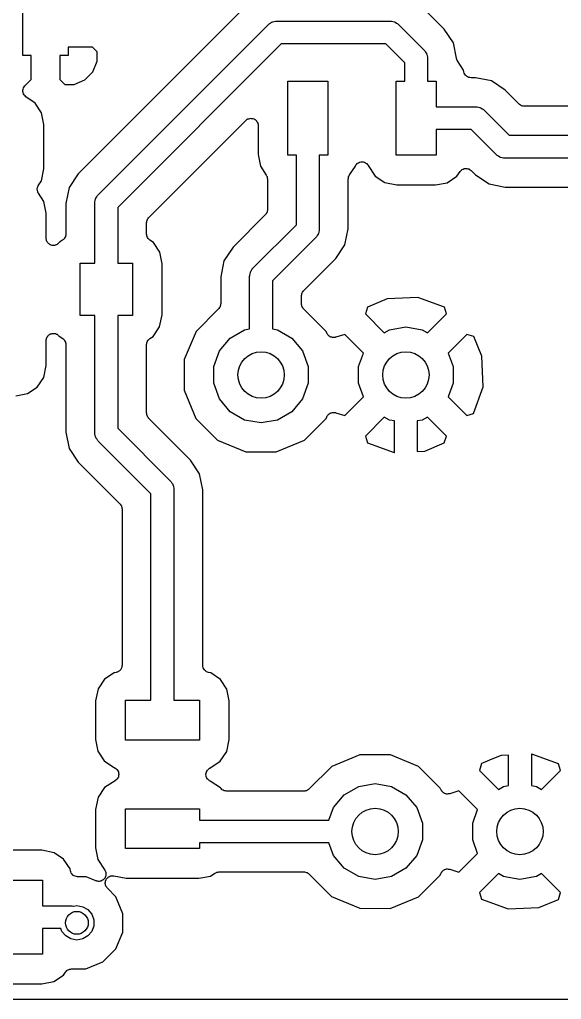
# Model space of a CAD drawing. Extents: x 0.2 to 50.9, y 0.2 to 28.3.
# Drawn here: x 33 to 42.5, y 0.56 to 17.73 of the extents above; entities that cross this region are included whole.
import ezdxf

# ---------------------------------------------------------------- set-up
doc = ezdxf.new("R2010")
doc.units = 0
doc.header["$MEASUREMENT"] = 0
doc.layers.add('BLACK', color=7, linetype='CONTINUOUS')

msp = doc.modelspace()

# ---------------------------------------------------------------- linework, layer by layer
at = {"layer": 'Black'}
for p, q in [((33.05, 17.1007), (33.05, 17.9008)), ((36.9905, 17.9918), (34.5749, 15.5761)), ((40.4418, 17.5595), (40.0095, 17.9918)), ((37.424, 17.6835), (37.4316, 17.6879)), ((37.4316, 17.6879), (37.4573, 17.6925)), ((37.4573, 17.6925), (37.4826, 17.6992)), ((37.4826, 17.6992), (37.4913, 17.6985)), ((37.4913, 17.6985), (37.5, 17.7)), ((37.5, 17.7), (39.5, 17.7)), ((39.5, 17.7), (39.5087, 17.6985)), ((39.5087, 17.6985), (39.5174, 17.6992)), ((39.5174, 17.6992), (39.5427, 17.6925)), ((39.5427, 17.6925), (39.5684, 17.6879)), ((39.5684, 17.6879), (39.576, 17.6835)), ((34.3746, 14.6574), (37.3586, 17.6414)), ((37.3586, 17.6414), (37.3658, 17.6465)), ((37.3658, 17.6465), (37.3714, 17.6532)), ((37.3714, 17.6532), (37.3941, 17.6663)), ((37.3941, 17.6663), (37.4155, 17.6813)), ((37.4155, 17.6813), (37.424, 17.6835)), ((39.576, 17.6835), (39.5845, 17.6813)), ((39.5845, 17.6813), (39.6059, 17.6663)), ((39.6059, 17.6663), (39.6286, 17.6532)), ((39.6286, 17.6532), (39.6342, 17.6465)), ((39.6342, 17.6465), (39.6414, 17.6414)), ((39.6414, 17.6414), (40.0914, 17.1914)), ((40.6018, 17.32), (40.4418, 17.5595)), ((34.2737, 17.2468), (33.8501, 17.2468)), ((33.8501, 17.2468), (33.8501, 17.1007)), ((34.3581, 17.1624), (34.2737, 17.2468)), ((37.5828, 17.3), (34.716, 14.4332)), ((39.4172, 17.3), (37.5828, 17.3)), ((39.75, 16.9672), (39.4172, 17.3)), ((40.0914, 17.1914), (40.0965, 17.1842)), ((40.0965, 17.1842), (40.1032, 17.1786)), ((40.1032, 17.1786), (40.1163, 17.1559)), ((40.6553, 17.0509), (40.6018, 17.32)), ((33.196, 17.1007), (33.05, 17.1007)), ((33.196, 16.6771), (33.196, 17.1007)), ((33.8501, 17.1007), (33.704, 17.1007)), ((33.704, 17.1007), (33.704, 16.6771)), ((34.2807, 16.813), (34.3581, 16.9997)), ((34.3581, 16.9997), (34.3581, 17.1624)), ((40.1163, 17.1559), (40.1313, 17.1345)), ((40.1313, 17.1345), (40.1335, 17.126)), ((40.1335, 17.126), (40.1379, 17.1184)), ((40.1379, 17.1184), (40.1425, 17.0927)), ((40.1425, 17.0927), (40.1492, 17.0674)), ((40.1492, 17.0674), (40.1485, 17.0587)), ((40.1485, 17.0587), (40.15, 17.05)), ((40.15, 17.05), (40.15, 16.65)), ((40.6562, 17.0487), (40.6553, 17.0509)), ((40.6563, 17.0464), (40.6562, 17.0487)), ((40.6641, 17.0282), (40.6563, 17.0464)), ((40.6713, 17.0098), (40.6641, 17.0282)), ((40.6728, 17.0081), (40.6713, 17.0098)), ((40.6737, 17.0059), (40.6728, 17.0081)), ((40.7806, 16.8433), (40.6737, 17.0059)), ((39.75, 16.65), (39.75, 16.9672)), ((40.7869, 16.8108), (40.7806, 16.8433)), ((33.0886, 16.5696), (33.196, 16.6771)), ((33.704, 16.6771), (33.7884, 16.5927)), ((33.9511, 16.5927), (34.1378, 16.67)), ((34.1378, 16.67), (34.2807, 16.813)), ((40.7944, 16.7912), (40.7869, 16.8108)), ((40.8016, 16.7715), (40.7944, 16.7912)), ((40.8023, 16.7707), (40.8016, 16.7715)), ((40.8027, 16.7696), (40.8023, 16.7707)), ((40.8164, 16.7538), (40.8027, 16.7696)), ((40.8299, 16.7377), (40.8164, 16.7538)), ((40.8309, 16.7372), (40.8299, 16.7377)), ((40.8316, 16.7363), (40.8309, 16.7372)), ((40.8499, 16.7262), (40.8316, 16.7363)), ((40.8681, 16.7157), (40.8499, 16.7262)), ((40.8692, 16.7155), (40.8681, 16.7157)), ((40.8702, 16.7149), (40.8692, 16.7155)), ((40.8909, 16.7116), (40.8702, 16.7149)), ((40.9115, 16.708), (40.8909, 16.7116)), ((40.9875, 16.708), (40.9115, 16.708)), ((41.27, 16.6518), (40.9875, 16.708)), ((33.0517, 16.4887), (33.052, 16.4898)), ((33.0539, 16.4679), (33.0517, 16.4887)), ((33.0519, 16.4909), (33.0573, 16.5112)), ((33.052, 16.4898), (33.0519, 16.4909)), ((33.0573, 16.5112), (33.0624, 16.5315)), ((33.0624, 16.5315), (33.063, 16.5325)), ((33.063, 16.5325), (33.0633, 16.5335)), ((33.0633, 16.5335), (33.0753, 16.5507)), ((33.0753, 16.5507), (33.0871, 16.5681)), ((33.0871, 16.5681), (33.0879, 16.5687)), ((33.0879, 16.5687), (33.0886, 16.5696)), ((33.7884, 16.5927), (33.9511, 16.5927)), ((37.7, 15.35), (37.7, 16.65)), ((37.7, 16.65), (38.4, 16.65)), ((38.4, 16.65), (38.4, 15.35)), ((39.6, 15.35), (39.6, 16.65)), ((39.6, 16.65), (39.75, 16.65)), ((40.15, 16.65), (40.3, 16.65)), ((40.3, 16.65), (40.3, 16.2)), ((41.5095, 16.4918), (41.27, 16.6518)), ((41.7561, 16.2452), (41.5095, 16.4918)), ((33.0557, 16.447), (33.0539, 16.4679)), ((33.0562, 16.446), (33.0557, 16.447)), ((33.0563, 16.4449), (33.0562, 16.446)), ((33.0655, 16.426), (33.0563, 16.4449)), ((33.0743, 16.407), (33.0655, 16.426)), ((33.0751, 16.4062), (33.0743, 16.407)), ((33.0756, 16.4052), (33.0751, 16.4062)), ((33.0907, 16.3907), (33.0756, 16.4052)), ((33.1055, 16.3758), (33.0907, 16.3907)), ((33.1065, 16.3753), (33.1055, 16.3758)), ((33.1073, 16.3746), (33.1065, 16.3753)), ((33.2686, 16.2657), (33.1073, 16.3746)), ((33.3806, 16.0952), (33.2686, 16.2657)), ((40.3, 16.2), (41, 16.2)), ((41, 16.2), (41.0087, 16.1985)), ((41.0087, 16.1985), (41.0174, 16.1992)), ((41.0174, 16.1992), (41.0427, 16.1925)), ((41.0427, 16.1925), (41.0684, 16.1879)), ((41.0684, 16.1879), (41.076, 16.1835)), ((41.076, 16.1835), (41.0845, 16.1813)), ((41.0845, 16.1813), (41.1059, 16.1663)), ((41.1059, 16.1663), (41.1286, 16.1532)), ((41.1286, 16.1532), (41.1342, 16.1465)), ((41.1342, 16.1465), (41.1414, 16.1414)), ((41.1414, 16.1414), (41.5828, 15.7)), ((41.7606, 16.242), (41.7561, 16.2452)), ((41.7642, 16.2377), (41.7606, 16.242)), ((41.7786, 16.2294), (41.7642, 16.2377)), ((41.7922, 16.2199), (41.7786, 16.2294)), ((41.7976, 16.2185), (41.7922, 16.2199)), ((41.8024, 16.2157), (41.7976, 16.2185)), ((41.8188, 16.2128), (41.8024, 16.2157)), ((41.8348, 16.2085), (41.8188, 16.2128)), ((41.8404, 16.209), (41.8348, 16.2085)), ((41.8459, 16.208), (41.8404, 16.209)), ((43.0897, 16.208), (41.8459, 16.208)), ((33.4205, 15.8896), (33.3806, 16.0952)), ((36.9628, 15.9615), (36.9763, 15.971)), ((36.9763, 15.971), (36.9891, 15.9817)), ((36.9891, 15.9817), (36.9943, 15.9836)), ((36.9943, 15.9836), (36.9989, 15.9868)), ((36.9989, 15.9868), (37.0149, 15.9911)), ((37.0149, 15.9911), (37.0305, 15.9968)), ((37.0305, 15.9968), (37.0361, 15.9968)), ((37.0361, 15.9968), (37.0415, 15.9982)), ((37.0415, 15.9982), (37.058, 15.9968)), ((37.058, 15.9968), (37.0746, 15.9968)), ((37.0746, 15.9968), (37.0799, 15.9949)), ((37.0799, 15.9949), (37.0854, 15.9944)), ((37.0854, 15.9944), (37.1005, 15.9874)), ((37.1005, 15.9874), (37.1161, 15.9817)), ((37.1161, 15.9817), (37.1203, 15.9781)), ((37.1203, 15.9781), (37.1254, 15.9757)), ((37.1254, 15.9757), (37.1371, 15.964)), ((33.4205, 15.1143), (33.4205, 15.8896)), ((35.2612, 14.2599), (36.9628, 15.9615)), ((37.1371, 15.964), (37.1498, 15.9533)), ((37.1498, 15.9533), (37.1526, 15.9485)), ((37.1526, 15.9485), (37.1566, 15.9445)), ((37.1566, 15.9445), (37.1636, 15.9295)), ((37.1636, 15.9295), (37.1719, 15.9151)), ((37.1719, 15.9151), (37.1729, 15.9096)), ((37.1729, 15.9096), (37.1752, 15.9046)), ((37.1752, 15.9046), (37.1767, 15.888)), ((37.1767, 15.888), (37.1796, 15.8717)), ((37.1796, 15.8717), (37.1796, 15.3622)), ((40.9172, 15.8), (40.3, 15.8)), ((40.3, 15.8), (40.3, 15.35)), ((41.3586, 15.3586), (40.9172, 15.8)), ((41.5828, 15.7), (43.7, 15.7)), ((34.5748, 15.5761), (34.3581, 15.3593)), ((34.5749, 15.5761), (34.5748, 15.5761)), ((34.5749, 15.5761), (34.5749, 15.5761)), ((34.3581, 15.3593), (34.0242, 15.0255)), ((37.1796, 15.3622), (37.2194, 15.1567)), ((37.85, 15.35), (37.7, 15.35)), ((37.85, 14.1328), (37.85, 15.35)), ((38.4, 15.35), (38.25, 15.35)), ((38.25, 15.35), (38.25, 14.05)), ((40.3, 15.35), (39.6, 15.35)), ((41.3658, 15.3535), (41.3586, 15.3586)), ((41.3714, 15.3468), (41.3658, 15.3535)), ((41.3941, 15.3337), (41.3714, 15.3468)), ((41.4155, 15.3187), (41.3941, 15.3337)), ((41.424, 15.3165), (41.4155, 15.3187)), ((41.4316, 15.3121), (41.424, 15.3165)), ((41.4573, 15.3075), (41.4316, 15.3121)), ((41.4826, 15.3008), (41.4573, 15.3075)), ((41.4913, 15.3015), (41.4826, 15.3008)), ((41.5, 15.3), (41.4913, 15.3015)), ((43.7, 15.3), (41.5, 15.3)), ((33.3779, 14.902), (33.4205, 15.1143)), ((37.2194, 15.1567), (37.3211, 15.0018)), ((38.7797, 15.0049), (38.8842, 15.1597)), ((38.8842, 15.1597), (38.8882, 15.1711)), ((38.8882, 15.1711), (38.8898, 15.1732)), ((38.8898, 15.1732), (38.8907, 15.1756)), ((38.8907, 15.1756), (38.9036, 15.1903)), ((38.9036, 15.1903), (38.9159, 15.2054)), ((38.9159, 15.2054), (38.9182, 15.2067)), ((38.9182, 15.2067), (38.9199, 15.2087)), ((38.9199, 15.2087), (38.937, 15.2181)), ((38.937, 15.2181), (38.9537, 15.2281)), ((38.9537, 15.2281), (38.9563, 15.2286)), ((38.9563, 15.2286), (38.9586, 15.2299)), ((38.9586, 15.2299), (38.9779, 15.2328)), ((38.9779, 15.2328), (38.997, 15.2365)), ((38.997, 15.2365), (38.9996, 15.2361)), ((38.9996, 15.2361), (39.0022, 15.2365)), ((39.0022, 15.2365), (39.0213, 15.2327)), ((39.0213, 15.2327), (39.0406, 15.2296)), ((39.0406, 15.2296), (39.0429, 15.2283)), ((39.0429, 15.2283), (39.0454, 15.2278)), ((39.0454, 15.2278), (39.0621, 15.2177)), ((39.0621, 15.2177), (39.0792, 15.2082)), ((39.0792, 15.2082), (39.0809, 15.2062)), ((39.0809, 15.2062), (39.0831, 15.2049)), ((39.0831, 15.2049), (39.0953, 15.1896)), ((39.0953, 15.1896), (39.1081, 15.1749)), ((39.1081, 15.1749), (39.109, 15.1726)), ((39.109, 15.1726), (39.1092, 15.1723)), ((39.1092, 15.1723), (39.1107, 15.1704)), ((39.1107, 15.1704), (39.1109, 15.1696)), ((39.1109, 15.1696), (39.2315, 14.9861)), ((40.7716, 15.1066), (40.7904, 15.1158)), ((40.7904, 15.1158), (40.7915, 15.1159)), ((40.7915, 15.1159), (40.7925, 15.1164)), ((40.7925, 15.1164), (40.8134, 15.1182)), ((40.8134, 15.1182), (40.8343, 15.1204)), ((40.8343, 15.1204), (40.8354, 15.1202)), ((40.8354, 15.1202), (40.8365, 15.1202)), ((40.8365, 15.1202), (40.8568, 15.1148)), ((40.8568, 15.1148), (40.8771, 15.1097)), ((40.8771, 15.1097), (40.878, 15.1091)), ((40.878, 15.1091), (40.8791, 15.1088)), ((34.0242, 15.0255), (33.8642, 14.786)), ((37.3211, 15.0018), (37.327, 14.9883)), ((37.327, 14.9883), (37.3343, 14.9755)), ((37.3343, 14.9755), (37.3356, 14.9682)), ((37.3356, 14.9682), (37.3386, 14.9613)), ((37.3386, 14.9613), (37.3394, 14.9466)), ((37.3394, 14.9466), (37.342, 14.9321)), ((38.758, 14.9339), (38.7607, 14.9492)), ((38.7607, 14.9492), (38.7618, 14.9646)), ((38.7618, 14.9646), (38.7645, 14.9707)), ((38.7645, 14.9707), (38.7657, 14.9773)), ((38.7657, 14.9773), (38.7734, 14.9908)), ((38.7734, 14.9908), (38.7797, 15.0049)), ((39.2315, 14.9861), (39.4003, 14.8721)), ((40.4933, 14.8694), (40.6639, 14.9815)), ((40.6639, 14.9815), (40.7201, 15.0648)), ((40.7201, 15.0648), (40.7209, 15.0656)), ((40.7209, 15.0656), (40.7214, 15.0666)), ((40.7214, 15.0666), (40.7362, 15.0814)), ((40.7362, 15.0814), (40.7508, 15.0965)), ((40.7508, 15.0965), (40.7518, 15.097)), ((40.7518, 15.097), (40.7526, 15.0978)), ((40.7526, 15.0978), (40.7716, 15.1066)), ((40.8791, 15.1088), (40.8963, 15.0968)), ((40.8963, 15.0968), (40.9137, 15.0851)), ((40.9137, 15.0851), (40.9143, 15.0842)), ((40.9143, 15.0842), (40.9152, 15.0835)), ((40.9152, 15.0835), (40.9905, 15.0082)), ((40.9905, 15.0082), (41.23, 14.8482)), ((33.3059, 14.77), (33.3082, 14.7778)), ((33.3067, 14.756), (33.3059, 14.77)), ((33.3082, 14.7778), (33.3088, 14.786)), ((33.3088, 14.786), (33.3145, 14.7988)), ((33.3145, 14.7988), (33.3186, 14.8123)), ((33.3186, 14.8123), (33.3234, 14.8188)), ((33.3234, 14.8188), (33.3268, 14.8263)), ((33.3268, 14.8263), (33.3779, 14.902)), ((33.8642, 14.786), (33.808, 14.5035)), ((37.342, 14.9321), (37.342, 14.3959)), ((38.758, 14.0625), (38.758, 14.9339)), ((39.4003, 14.8721), (39.6126, 14.8296)), ((39.6126, 14.8296), (40.2878, 14.8296)), ((40.2878, 14.8296), (40.4933, 14.8694)), ((41.23, 14.8482), (41.5125, 14.792)), ((41.5125, 14.792), (43.0885, 14.792)), ((33.3057, 14.742), (33.3067, 14.756)), ((33.308, 14.7341), (33.3057, 14.742)), ((33.3084, 14.726), (33.308, 14.7341)), ((33.314, 14.7131), (33.3084, 14.726)), ((33.3179, 14.6996), (33.314, 14.7131)), ((33.3227, 14.693), (33.3179, 14.6996)), ((33.3259, 14.6855), (33.3227, 14.693)), ((33.4218, 14.5395), (33.3259, 14.6855)), ((34.3325, 14.592), (34.3347, 14.6005)), ((34.3347, 14.6005), (34.3497, 14.6219)), ((34.3497, 14.6219), (34.3628, 14.6446)), ((34.3628, 14.6446), (34.3695, 14.6502)), ((34.3695, 14.6502), (34.3746, 14.6574)), ((33.4616, 14.334), (33.4218, 14.5395)), ((33.808, 14.5035), (33.808, 13.9685)), ((34.316, 14.516), (34.3175, 14.5247)), ((34.316, 13.4572), (34.316, 14.516)), ((34.3168, 14.5334), (34.3235, 14.5587)), ((34.3175, 14.5247), (34.3168, 14.5334)), ((34.3235, 14.5587), (34.3281, 14.5844)), ((34.3281, 14.5844), (34.3325, 14.592)), ((34.716, 14.4332), (34.716, 13.4572)), ((33.4616, 13.8953), (33.4616, 14.334)), ((35.2454, 14.2374), (35.2537, 14.2518)), ((35.2537, 14.2518), (35.258, 14.2554)), ((35.258, 14.2554), (35.2612, 14.2599)), ((37.3048, 14.3061), (36.7382, 13.7395)), ((37.308, 14.3106), (37.3048, 14.3061)), ((37.3123, 14.3142), (37.308, 14.3106)), ((37.3206, 14.3286), (37.3123, 14.3142)), ((37.3301, 14.3422), (37.3206, 14.3286)), ((37.3315, 14.3476), (37.3301, 14.3422)), ((37.3343, 14.3524), (37.3315, 14.3476)), ((37.3372, 14.3688), (37.3343, 14.3524)), ((37.3415, 14.3848), (37.3372, 14.3688)), ((37.342, 14.3959), (37.341, 14.3904)), ((37.341, 14.3904), (37.3415, 14.3848)), ((35.224, 14.1701), (35.225, 14.1756)), ((35.224, 13.9681), (35.224, 14.1701)), ((35.2245, 14.1812), (35.2288, 14.1972)), ((35.225, 14.1756), (35.2245, 14.1812)), ((35.2288, 14.1972), (35.2317, 14.2136)), ((35.2317, 14.2136), (35.2345, 14.2184)), ((35.2345, 14.2184), (35.2359, 14.2238)), ((35.2359, 14.2238), (35.2454, 14.2374)), ((37.0886, 13.3714), (37.85, 14.1328)), ((33.7911, 13.9091), (33.7828, 13.8926)), ((33.8003, 13.9251), (33.7911, 13.9091)), ((33.801, 13.9287), (33.8003, 13.9251)), ((33.8026, 13.932), (33.801, 13.9287)), ((33.8048, 13.9504), (33.8026, 13.932)), ((33.808, 13.9685), (33.8048, 13.9504)), ((35.2271, 13.9507), (35.224, 13.9681)), ((35.2289, 13.9331), (35.2271, 13.9507)), ((35.2309, 13.9291), (35.2289, 13.9331)), ((35.2317, 13.9246), (35.2309, 13.9291)), ((35.2405, 13.9093), (35.2317, 13.9246)), ((35.2482, 13.8935), (35.2405, 13.9093)), ((38.1914, 13.9086), (37.43, 13.1472)), ((38.1965, 13.9158), (38.1914, 13.9086)), ((38.2032, 13.9214), (38.1965, 13.9158)), ((38.2163, 13.9441), (38.2032, 13.9214)), ((38.2313, 13.9655), (38.2163, 13.9441)), ((38.2335, 13.974), (38.2313, 13.9655)), ((38.2379, 13.9816), (38.2335, 13.974)), ((38.2425, 14.0073), (38.2379, 13.9816)), ((38.2492, 14.0326), (38.2425, 14.0073)), ((38.25, 14.05), (38.2485, 14.0413)), ((38.2485, 14.0413), (38.2492, 14.0326)), ((38.7018, 13.78), (38.758, 14.0625)), ((33.4628, 13.8887), (33.4616, 13.8953)), ((33.4623, 13.8821), (33.4628, 13.8887)), ((33.4666, 13.8672), (33.4623, 13.8821)), ((33.4693, 13.8519), (33.4666, 13.8672)), ((33.4726, 13.8461), (33.4693, 13.8519)), ((33.4745, 13.8397), (33.4726, 13.8461)), ((33.4836, 13.8271), (33.4745, 13.8397)), ((33.4914, 13.8137), (33.4836, 13.8271)), ((33.4965, 13.8094), (33.4914, 13.8137)), ((33.5004, 13.804), (33.4965, 13.8094)), ((33.5133, 13.7953), (33.5004, 13.804)), ((33.5251, 13.7853), (33.5133, 13.7953)), ((33.5314, 13.783), (33.5251, 13.7853)), ((33.5369, 13.7793), (33.5314, 13.783)), ((33.552, 13.7755), (33.5369, 13.7793)), ((33.5666, 13.7702), (33.552, 13.7755)), ((33.5733, 13.7702), (33.5666, 13.7702)), ((33.5797, 13.7686), (33.5733, 13.7702)), ((33.5952, 13.7702), (33.5797, 13.7686)), ((33.6107, 13.7702), (33.5952, 13.7702)), ((33.617, 13.7725), (33.6107, 13.7702)), ((33.6236, 13.7732), (33.617, 13.7725)), ((33.6376, 13.78), (33.6236, 13.7732)), ((33.6521, 13.7853), (33.6376, 13.78)), ((33.6573, 13.7896), (33.6521, 13.7853)), ((33.6633, 13.7925), (33.6573, 13.7896)), ((33.674, 13.8037), (33.6633, 13.7925)), ((33.6859, 13.8137), (33.674, 13.8037)), ((33.6893, 13.8195), (33.6859, 13.8137)), ((33.6939, 13.8243), (33.6893, 13.8195)), ((33.6949, 13.8257), (33.6939, 13.8243)), ((33.7507, 13.8624), (33.6949, 13.8257)), ((33.7642, 13.875), (33.7507, 13.8624)), ((33.7783, 13.8869), (33.7642, 13.875)), ((33.7801, 13.8901), (33.7783, 13.8869)), ((33.7828, 13.8926), (33.7801, 13.8901)), ((35.2515, 13.8903), (35.2482, 13.8935)), ((35.2537, 13.8864), (35.2515, 13.8903)), ((35.2672, 13.8751), (35.2537, 13.8864)), ((35.2799, 13.8628), (35.2672, 13.8751)), ((35.3417, 13.8211), (35.2799, 13.8628)), ((35.4538, 13.6505), (35.3417, 13.8211)), ((36.7382, 13.7395), (36.5782, 13.5)), ((38.5418, 13.5405), (38.7018, 13.78)), ((35.4936, 13.445), (35.4538, 13.6505)), ((34.0588, 12.5428), (34.0588, 13.4572)), ((34.0588, 13.4572), (34.316, 13.4572)), ((34.716, 13.4572), (34.9732, 13.4572)), ((34.9732, 13.4572), (34.9732, 12.5428)), ((35.4936, 12.5554), (35.4936, 13.445)), ((36.5782, 13.5), (36.522, 13.2175)), ((37.9752, 12.9739), (38.5418, 13.5405)), ((37.03, 13.23), (37.0315, 13.2387)), ((37.03, 12.3061), (37.03, 13.23)), ((37.0308, 13.2474), (37.0375, 13.2727)), ((37.0315, 13.2387), (37.0308, 13.2474)), ((37.0375, 13.2727), (37.0421, 13.2984)), ((37.0421, 13.2984), (37.0465, 13.306)), ((37.0465, 13.306), (37.0487, 13.3145)), ((37.0487, 13.3145), (37.0637, 13.3359)), ((37.0637, 13.3359), (37.0768, 13.3586)), ((37.0768, 13.3586), (37.0835, 13.3642)), ((37.0835, 13.3642), (37.0886, 13.3714)), ((36.522, 13.2175), (36.522, 12.7481)), ((37.43, 13.1472), (37.43, 12.3061)), ((37.938, 12.8841), (37.939, 12.8896)), ((37.938, 12.7484), (37.938, 12.8841)), ((37.9385, 12.8952), (37.9428, 12.9112)), ((37.939, 12.8896), (37.9385, 12.8952)), ((37.9428, 12.9112), (37.9457, 12.9276)), ((37.9457, 12.9276), (37.9485, 12.9324)), ((37.9485, 12.9324), (37.9499, 12.9378)), ((37.9499, 12.9378), (37.9594, 12.9514)), ((37.9594, 12.9514), (37.9677, 12.9658)), ((37.9677, 12.9658), (37.972, 12.9694)), ((37.972, 12.9694), (37.9752, 12.9739)), ((36.5172, 12.7209), (36.5143, 12.7046)), ((36.5215, 12.7369), (36.5172, 12.7209)), ((36.522, 12.7481), (36.521, 12.7425)), ((36.521, 12.7425), (36.5215, 12.7369)), ((37.9394, 12.7407), (37.938, 12.7484)), ((37.9391, 12.7372), (37.9394, 12.7407)), ((37.9393, 12.7365), (37.9391, 12.7372)), ((37.9391, 12.7321), (37.9393, 12.7365)), ((37.9432, 12.7188), (37.9391, 12.7321)), ((37.9457, 12.705), (37.9432, 12.7188)), ((39.4385, 12.8325), (39.0963, 12.6908)), ((39.9764, 12.857), (39.4385, 12.8325)), ((40.4447, 12.6874), (39.9764, 12.857)), ((34.316, 12.5428), (34.0588, 12.5428)), ((34.316, 10.484), (34.316, 12.5428)), ((34.9732, 12.5428), (34.716, 12.5428)), ((34.716, 12.5428), (34.716, 10.5668)), ((35.4511, 12.3431), (35.4936, 12.5554)), ((36.4847, 12.6582), (36.0894, 12.2636)), ((36.488, 12.6628), (36.4847, 12.6582)), ((36.4923, 12.6664), (36.488, 12.6628)), ((36.5006, 12.6807), (36.4923, 12.6664)), ((36.5101, 12.6943), (36.5006, 12.6807)), ((36.5115, 12.6997), (36.5101, 12.6943)), ((36.5143, 12.7046), (36.5115, 12.6997)), ((37.9494, 12.6985), (37.9457, 12.705)), ((37.9504, 12.6946), (37.9494, 12.6985)), ((37.9511, 12.6937), (37.9504, 12.6946)), ((37.9522, 12.69), (37.9511, 12.6937)), ((37.9607, 12.6789), (37.9522, 12.69)), ((37.9677, 12.6668), (37.9607, 12.6789)), ((37.973, 12.6624), (37.9677, 12.6668)), ((37.9757, 12.6585), (37.973, 12.6624)), ((37.9784, 12.6557), (37.9757, 12.6585)), ((37.979, 12.655), (37.9784, 12.6557)), ((37.9795, 12.6546), (37.979, 12.655)), ((38.3719, 12.2616), (37.9795, 12.6546)), ((39.0963, 12.6908), (39.0585, 12.5707)), ((39.0585, 12.5707), (39.3911, 12.2381)), ((40.1489, 12.2381), (40.4815, 12.5707)), ((40.4815, 12.5707), (40.4447, 12.6874)), ((33.4971, 12.1888), (33.5015, 12.1947)), ((33.5015, 12.1947), (33.5139, 12.2028)), ((33.5139, 12.2028), (33.5251, 12.2123)), ((33.5251, 12.2123), (33.5322, 12.2149)), ((33.5322, 12.2149), (33.5384, 12.219)), ((33.5384, 12.219), (33.5527, 12.2223)), ((33.5527, 12.2223), (33.5666, 12.2274)), ((33.5666, 12.2274), (33.5741, 12.2274)), ((33.5741, 12.2274), (33.5813, 12.2291)), ((33.5813, 12.2291), (33.596, 12.2274)), ((33.596, 12.2274), (33.6107, 12.2274)), ((33.6107, 12.2274), (33.6177, 12.2248)), ((33.6177, 12.2248), (33.6251, 12.224)), ((33.6251, 12.224), (33.6383, 12.2173)), ((33.6383, 12.2173), (33.6521, 12.2123)), ((33.6521, 12.2123), (33.6579, 12.2075)), ((33.6579, 12.2075), (33.6645, 12.2041)), ((33.6645, 12.2041), (33.6746, 12.1934)), ((33.6746, 12.1934), (33.6859, 12.184)), ((35.3371, 12.1743), (35.4511, 12.3431)), ((36.0894, 12.2636), (35.884, 11.769)), ((36.6892, 12.1446), (36.9422, 12.2907)), ((36.9422, 12.2907), (37.03, 12.3061)), ((37.43, 12.3061), (37.5178, 12.2907)), ((37.5178, 12.2907), (37.7708, 12.1446)), ((38.3835, 12.2336), (38.3719, 12.2616)), ((38.3865, 12.2289), (38.3835, 12.2336)), ((38.3882, 12.2235), (38.3865, 12.2289)), ((38.3982, 12.2104), (38.3882, 12.2235)), ((38.4071, 12.1964), (38.3982, 12.2104)), ((38.4116, 12.193), (38.4071, 12.1964)), ((38.415, 12.1885), (38.4116, 12.193)), ((38.6993, 12.2115), (38.539, 12.161)), ((39.0277, 11.8831), (38.6993, 12.2115)), ((39.3911, 12.2381), (39.4822, 12.2907)), ((39.4822, 12.2907), (39.77, 12.3414)), ((39.77, 12.3414), (40.0578, 12.2907)), ((40.0578, 12.2907), (40.1489, 12.2381)), ((40.8407, 12.2115), (40.7156, 12.0864)), ((40.9608, 12.1737), (40.8407, 12.2115)), ((33.4616, 12.1023), (33.4629, 12.1097)), ((33.4616, 11.6664), (33.4616, 12.1023)), ((33.4625, 12.1171), (33.4667, 12.1312)), ((33.4629, 12.1097), (33.4625, 12.1171)), ((33.4667, 12.1312), (33.4693, 12.1458)), ((33.4693, 12.1458), (33.473, 12.1522)), ((33.473, 12.1522), (33.4752, 12.1594)), ((33.4752, 12.1594), (33.484, 12.1712)), ((33.484, 12.1712), (33.4914, 12.184)), ((33.4914, 12.184), (33.4971, 12.1888)), ((33.6859, 12.184), (33.6879, 12.1805)), ((33.6879, 12.1805), (33.7521, 12.1372)), ((33.7521, 12.1372), (33.7648, 12.1249)), ((33.7648, 12.1249), (33.7783, 12.1136)), ((33.7783, 12.1136), (33.7805, 12.1097)), ((33.7805, 12.1097), (33.7838, 12.1065)), ((33.7838, 12.1065), (33.7915, 12.0907)), ((33.7915, 12.0907), (33.8003, 12.0754)), ((33.8003, 12.0754), (33.8011, 12.0709)), ((33.8011, 12.0709), (33.8031, 12.0669)), ((33.8031, 12.0669), (33.8049, 12.0493)), ((33.8049, 12.0493), (33.808, 12.0319)), ((33.808, 12.0319), (33.808, 10.4965)), ((35.224, 12.0315), (35.2272, 12.0496)), ((35.224, 10.8299), (35.224, 12.0315)), ((35.2272, 12.0496), (35.2294, 12.068)), ((35.2294, 12.068), (35.231, 12.0713)), ((35.231, 12.0713), (35.2317, 12.0749)), ((35.2317, 12.0749), (35.2409, 12.0909)), ((35.2409, 12.0909), (35.2492, 12.1074)), ((35.2492, 12.1074), (35.2519, 12.1099)), ((35.2519, 12.1099), (35.2537, 12.1131)), ((35.2537, 12.1131), (35.2678, 12.125)), ((35.2678, 12.125), (35.2813, 12.1376)), ((35.2813, 12.1376), (35.3371, 12.1743)), ((36.5013, 11.9207), (36.6892, 12.1446)), ((37.7708, 12.1446), (37.9587, 11.9207)), ((38.429, 12.1796), (38.415, 12.1885)), ((38.4421, 12.1695), (38.429, 12.1796)), ((38.4475, 12.1678), (38.4421, 12.1695)), ((38.4522, 12.1648), (38.4475, 12.1678)), ((38.4684, 12.1612), (38.4522, 12.1648)), ((38.4841, 12.1562), (38.4684, 12.1612)), ((38.4898, 12.1565), (38.4841, 12.1562)), ((38.4953, 12.1553), (38.4898, 12.1565)), ((38.5117, 12.1574), (38.4953, 12.1553)), ((38.5282, 12.1581), (38.5117, 12.1574)), ((38.5334, 12.1603), (38.5282, 12.1581)), ((38.539, 12.161), (38.5334, 12.1603)), ((40.7156, 12.0864), (40.5123, 11.8831)), ((40.7156, 12.0864), (40.7156, 12.0864)), ((40.7156, 12.0864), (40.7156, 12.0864)), ((41.1025, 11.8316), (40.9608, 12.1737)), ((36.4014, 11.6461), (36.5013, 11.9207)), ((37.9587, 11.9207), (38.0586, 11.6461)), ((38.9414, 11.6461), (39.0277, 11.8831)), ((40.5123, 11.8831), (40.5986, 11.6461)), ((35.884, 11.769), (35.8836, 11.2334)), ((41.127, 11.2936), (41.1025, 11.8316)), ((33.4191, 11.4541), (33.4616, 11.6664)), ((36.4014, 11.3539), (36.4014, 11.6461)), ((38.0586, 11.6461), (38.0586, 11.3539)), ((38.9414, 11.3539), (38.9414, 11.6461)), ((40.5986, 11.6461), (40.5986, 11.3539)), ((33.3051, 11.2853), (33.4191, 11.4541)), ((36.5013, 11.0793), (36.4014, 11.3539)), ((38.0586, 11.3539), (37.9587, 11.0793)), ((39.0277, 11.1169), (38.9414, 11.3539)), ((40.5986, 11.3539), (40.5123, 11.1169)), ((32.929, 11.1334), (33.1345, 11.1732)), ((33.1345, 11.1732), (33.3051, 11.2853)), ((35.8836, 11.2334), (36.0881, 10.7384)), ((40.9574, 10.8253), (41.127, 11.2936)), ((36.6892, 10.8554), (36.5013, 11.0793)), ((37.9587, 11.0793), (37.7708, 10.8554)), ((38.6993, 10.7885), (39.0277, 11.1169)), ((40.5123, 11.1169), (40.8407, 10.7885)), ((35.225, 10.8244), (35.224, 10.8299)), ((35.2245, 10.8188), (35.225, 10.8244)), ((35.2288, 10.8028), (35.2245, 10.8188)), ((36.9422, 10.7093), (36.6892, 10.8554)), ((37.7708, 10.8554), (37.5178, 10.7093)), ((38.4146, 10.8116), (38.4287, 10.8206)), ((38.4287, 10.8206), (38.4419, 10.8307)), ((38.4419, 10.8307), (38.4472, 10.8324)), ((38.4472, 10.8324), (38.4518, 10.8353)), ((38.4518, 10.8353), (38.4681, 10.8389)), ((38.4681, 10.8389), (38.484, 10.8439)), ((38.484, 10.8439), (38.4895, 10.8437)), ((38.4895, 10.8437), (38.4949, 10.8449)), ((38.4949, 10.8449), (38.5114, 10.8427)), ((38.5114, 10.8427), (38.528, 10.842)), ((38.528, 10.842), (38.5331, 10.8398)), ((38.5331, 10.8398), (38.5386, 10.8391)), ((38.5386, 10.8391), (38.6993, 10.7885)), ((40.8407, 10.7885), (40.9574, 10.8253)), ((35.2317, 10.7864), (35.2288, 10.8028)), ((35.2345, 10.7816), (35.2317, 10.7864)), ((35.2359, 10.7762), (35.2345, 10.7816)), ((35.2454, 10.7626), (35.2359, 10.7762)), ((35.2537, 10.7482), (35.2454, 10.7626)), ((35.258, 10.7446), (35.2537, 10.7482)), ((35.2612, 10.7401), (35.258, 10.7446)), ((35.9918, 10.0095), (35.2612, 10.7401)), ((36.0881, 10.7384), (36.4664, 10.3594)), ((37.23, 10.6586), (36.9422, 10.7093)), ((37.5178, 10.7093), (37.23, 10.6586)), ((37.9916, 10.3581), (38.3706, 10.7364)), ((38.3706, 10.7364), (38.3832, 10.7667)), ((38.3832, 10.7667), (38.3861, 10.7714)), ((38.3861, 10.7714), (38.3878, 10.7766)), ((38.3878, 10.7766), (38.3979, 10.7898)), ((38.3979, 10.7898), (38.4069, 10.8039)), ((38.4069, 10.8039), (38.4113, 10.8072)), ((38.4113, 10.8072), (38.4146, 10.8116)), ((39.3911, 10.7619), (39.0585, 10.4293)), ((39.4822, 10.7093), (39.3911, 10.7619)), ((39.57, 10.6939), (39.4822, 10.7093)), ((39.57, 10.1433), (39.57, 10.6939)), ((40.0578, 10.7093), (39.97, 10.6939)), ((39.97, 10.6939), (39.97, 10.1615)), ((40.1489, 10.7619), (40.0578, 10.7093)), ((40.4815, 10.4293), (40.1489, 10.7619)), ((33.808, 10.4965), (33.8642, 10.214)), ((34.3175, 10.4753), (34.316, 10.484)), ((34.3168, 10.4666), (34.3175, 10.4753)), ((34.716, 10.5668), (35.6414, 9.64142)), ((34.3235, 10.4413), (34.3168, 10.4666)), ((34.3281, 10.4156), (34.3235, 10.4413)), ((34.3325, 10.408), (34.3281, 10.4156)), ((34.3347, 10.3995), (34.3325, 10.408)), ((34.3497, 10.3781), (34.3347, 10.3995)), ((34.3628, 10.3554), (34.3497, 10.3781)), ((34.3695, 10.3498), (34.3628, 10.3554)), ((34.3746, 10.3426), (34.3695, 10.3498)), ((35.3, 9.41716), (34.3746, 10.3426)), ((36.4664, 10.3594), (36.961, 10.154)), ((37.4966, 10.1536), (37.9916, 10.3581)), ((39.0585, 10.4293), (39.0953, 10.3126)), ((39.0953, 10.3126), (39.5636, 10.143)), ((40.1015, 10.1675), (40.4437, 10.3092)), ((40.4437, 10.3092), (40.4815, 10.4293)), ((40.4815, 10.4293), (40.4815, 10.4293)), ((33.8642, 10.214), (34.0242, 9.97453)), ((36.961, 10.154), (37.4966, 10.1536)), ((39.5636, 10.143), (39.57, 10.1433)), ((39.97, 10.1615), (40.1015, 10.1675)), ((34.0242, 9.97453), (34.7548, 9.24393)), ((36.1518, 9.76999), (35.9918, 10.0095)), ((35.6414, 9.64142), (35.6465, 9.63422)), ((35.6465, 9.63422), (35.6532, 9.62856)), ((35.6532, 9.62856), (35.6663, 9.60593)), ((36.208, 9.48749), (36.1518, 9.76999)), ((35.6663, 9.60593), (35.6813, 9.58452)), ((35.6813, 9.58452), (35.6835, 9.57603)), ((35.6835, 9.57603), (35.6879, 9.5684)), ((35.6879, 9.5684), (35.6925, 9.54267)), ((35.6925, 9.54267), (35.6992, 9.51743)), ((35.6992, 9.51743), (35.6985, 9.50867)), ((35.6985, 9.50867), (35.7, 9.5)), ((35.7, 9.5), (35.7, 5.8)), ((36.208, 6.41034), (36.208, 9.48749)), ((35.3, 5.8), (35.3, 9.41716)), ((34.7548, 9.24393), (34.758, 9.23936)), ((34.758, 9.23936), (34.7623, 9.23577)), ((34.7623, 9.23577), (34.7706, 9.2214)), ((34.7706, 9.2214), (34.7801, 9.2078)), ((34.7801, 9.2078), (34.7815, 9.20241)), ((34.7815, 9.20241), (34.7843, 9.19757)), ((34.7843, 9.19757), (34.7872, 9.18123)), ((34.7872, 9.18123), (34.7915, 9.1652)), ((34.7915, 9.1652), (34.791, 9.15963)), ((34.791, 9.15963), (34.792, 9.15413)), ((34.792, 9.15413), (34.792, 6.41155)), ((34.7788, 6.35849), (34.775, 6.34805)), ((34.7843, 6.36811), (34.7788, 6.35849)), ((34.7845, 6.3692), (34.7843, 6.36811)), ((34.7851, 6.37016), (34.7845, 6.3692)), ((34.7866, 6.38007), (34.7851, 6.37016)), ((34.7901, 6.38949), (34.7866, 6.38007)), ((34.792, 6.41155), (34.7901, 6.40061)), ((34.7901, 6.40061), (34.7901, 6.38949)), ((36.2116, 6.39007), (36.208, 6.41034)), ((36.2147, 6.36971), (36.2116, 6.39007)), ((36.2154, 6.36839), (36.2147, 6.36971)), ((36.2157, 6.3669), (36.2154, 6.36839)), ((36.226, 6.34906), (36.2157, 6.3669)), ((34.6567, 6.28056), (34.4861, 6.16851)), ((34.6892, 6.28687), (34.6567, 6.28056)), ((34.6986, 6.29047), (34.6892, 6.28687)), ((34.7084, 6.29221), (34.6986, 6.29047)), ((34.7181, 6.29776), (34.7084, 6.29221)), ((34.7285, 6.30156), (34.7181, 6.29776)), ((34.7293, 6.30227), (34.7285, 6.30156)), ((34.7304, 6.30267), (34.7293, 6.30227)), ((34.7379, 6.30924), (34.7304, 6.30267)), ((34.7466, 6.31426), (34.7379, 6.30924)), ((34.7538, 6.32277), (34.7466, 6.31426)), ((34.7623, 6.32991), (34.7538, 6.32277)), ((34.7628, 6.33087), (34.7623, 6.32991)), ((34.7637, 6.33159), (34.7628, 6.33087)), ((34.7685, 6.34036), (34.7637, 6.33159)), ((34.775, 6.34805), (34.7685, 6.34036)), ((36.2358, 6.331), (36.226, 6.34906)), ((36.237, 6.33001), (36.2358, 6.331)), ((36.2377, 6.32871), (36.237, 6.33001)), ((36.2535, 6.31548), (36.2377, 6.32871)), ((36.2689, 6.30187), (36.2535, 6.31548)), ((36.2703, 6.30132), (36.2689, 6.30187)), ((36.2715, 6.30036), (36.2703, 6.30132)), ((36.2908, 6.29331), (36.2715, 6.30036)), ((36.31, 6.28582), (36.2908, 6.29331)), ((36.3497, 6.27786), (36.31, 6.28582)), ((36.5185, 6.16391), (36.3497, 6.27786)), ((34.4861, 6.16851), (34.3721, 5.9997)), ((36.6306, 5.99334), (36.5185, 6.16391)), ((34.3721, 5.9997), (34.3296, 5.78739)), ((36.6704, 5.7878), (36.6306, 5.99334)), ((34.3296, 5.78739), (34.3296, 5.11221)), ((34.85, 5.1), (34.85, 5.8)), ((34.85, 5.8), (35.3, 5.8)), ((35.7, 5.8), (36.15, 5.8)), ((36.15, 5.8), (36.15, 5.1)), ((36.6704, 5.11261), (36.6704, 5.7878)), ((34.3296, 5.11221), (34.3694, 4.90666)), ((36.15, 5.1), (34.85, 5.1)), ((36.6279, 4.9003), (36.6704, 5.11261)), ((34.3694, 4.90666), (34.4815, 4.73609)), ((36.5139, 4.73149), (36.6279, 4.9003)), ((38.9634, 4.84643), (38.4684, 4.64192)), ((39.499, 4.84597), (38.9634, 4.84643)), ((39.57, 4.81647), (39.499, 4.84597)), ((39.9936, 4.64059), (39.57, 4.81647)), ((41.4385, 4.83253), (41.3036, 4.77667)), ((41.57, 4.83851), (41.4385, 4.83253)), ((41.57, 4.30614), (41.57, 4.83851)), ((41.9764, 4.85696), (41.97, 4.85667)), ((41.97, 4.85667), (41.97, 4.30614)), ((42.4447, 4.68744), (41.9764, 4.85696)), ((34.4815, 4.73609), (34.6597, 4.61578)), ((36.3304, 4.61095), (36.5139, 4.73149)), ((38.4684, 4.64192), (38.0754, 4.24954)), ((40.3719, 4.26157), (39.9936, 4.64059)), ((41.0963, 4.69082), (41.0585, 4.57073)), ((41.127, 4.70351), (41.0963, 4.69082)), ((41.3036, 4.77666), (41.127, 4.70351)), ((41.3036, 4.77667), (41.3036, 4.77667)), ((41.3036, 4.77667), (41.3036, 4.77666)), ((42.4815, 4.57073), (42.4447, 4.68744)), ((34.6597, 4.61578), (34.6711, 4.61185)), ((34.6711, 4.61185), (34.6732, 4.61021)), ((34.6732, 4.61021), (34.6756, 4.60925)), ((34.6756, 4.60925), (34.6902, 4.59637)), ((34.6902, 4.59637), (34.7054, 4.58409)), ((34.7054, 4.58409), (34.7067, 4.58185)), ((34.7067, 4.58185), (34.7087, 4.58012)), ((34.7087, 4.58012), (34.7181, 4.56301)), ((34.7181, 4.56301), (34.7281, 4.54628)), ((34.7281, 4.54628), (34.7286, 4.54371)), ((34.7286, 4.54371), (34.7299, 4.54142)), ((34.7327, 4.47868), (34.7296, 4.45942)), ((34.7299, 4.54142), (34.7328, 4.52215)), ((34.7365, 4.49781), (34.7327, 4.47868)), ((34.7328, 4.52215), (34.7365, 4.50298)), ((34.7365, 4.50298), (34.7361, 4.5004)), ((34.7361, 4.5004), (34.7365, 4.49781)), ((36.2635, 4.5022), (36.2674, 4.52137)), ((36.2639, 4.49966), (36.2635, 4.5022)), ((36.2635, 4.49711), (36.2639, 4.49966)), ((36.2672, 4.4779), (36.2635, 4.49711)), ((36.2701, 4.45859), (36.2672, 4.4779)), ((36.2674, 4.52137), (36.2704, 4.54067)), ((36.2704, 4.54067), (36.2717, 4.54292)), ((36.2717, 4.54292), (36.2722, 4.54544)), ((36.2722, 4.54544), (36.2824, 4.56215)), ((36.2824, 4.56215), (36.2918, 4.57923)), ((36.2918, 4.57923), (36.2938, 4.58092)), ((36.2938, 4.58092), (36.2951, 4.58311)), ((36.2951, 4.58311), (36.3104, 4.59532)), ((36.3104, 4.59532), (36.3252, 4.60814)), ((36.3252, 4.60814), (36.3275, 4.60903)), ((36.3275, 4.60903), (36.3277, 4.60917)), ((36.3277, 4.60917), (36.3296, 4.61066)), ((36.3296, 4.61066), (36.3304, 4.61095)), ((41.0585, 4.57073), (41.3911, 4.23807)), ((42.1489, 4.23807), (42.4815, 4.57073)), ((34.6696, 4.38906), (34.4861, 4.26851)), ((34.6704, 4.38934), (34.6696, 4.38906)), ((34.6723, 4.39084), (34.6704, 4.38934)), ((34.6726, 4.39101), (34.6723, 4.39084)), ((34.6749, 4.39191), (34.6726, 4.39101)), ((34.6896, 4.40471), (34.6749, 4.39191)), ((34.7049, 4.4169), (34.6896, 4.40471)), ((34.7062, 4.41913), (34.7049, 4.4169)), ((34.7082, 4.42084), (34.7062, 4.41913)), ((34.7177, 4.4379), (34.7082, 4.42084)), ((34.7278, 4.45457), (34.7177, 4.4379)), ((34.7283, 4.45713), (34.7278, 4.45457)), ((34.7296, 4.45942), (34.7283, 4.45713)), ((36.2714, 4.45634), (36.2701, 4.45859)), ((36.2719, 4.45381), (36.2714, 4.45634)), ((36.2819, 4.43705), (36.2719, 4.45381)), ((36.2913, 4.41989), (36.2819, 4.43705)), ((36.2932, 4.41819), (36.2913, 4.41989)), ((36.2945, 4.41598), (36.2932, 4.41819)), ((36.3097, 4.40368), (36.2945, 4.41598)), ((36.3244, 4.39075), (36.3097, 4.40368)), ((36.3268, 4.38982), (36.3244, 4.39075)), ((36.3288, 4.38819), (36.3268, 4.38982)), ((36.3403, 4.38424), (36.3288, 4.38819)), ((36.5196, 4.26319), (36.3403, 4.38424)), ((38.9422, 4.29066), (39.23, 4.3414)), ((39.23, 4.3414), (39.5178, 4.29066)), ((41.4822, 4.29066), (41.57, 4.30614)), ((41.97, 4.30614), (42.0578, 4.29066)), ((34.4861, 4.26851), (34.3721, 4.0997)), ((36.5303, 4.25185), (36.5196, 4.26319)), ((36.5421, 4.23771), (36.5303, 4.25185)), ((36.5453, 4.23586), (36.5421, 4.23771)), ((36.5479, 4.23318), (36.5453, 4.23586)), ((36.5643, 4.22489), (36.5479, 4.23318)), ((36.5803, 4.21566), (36.5643, 4.22489)), ((36.584, 4.21502), (36.5803, 4.21566)), ((36.5873, 4.21336), (36.584, 4.21502)), ((36.6056, 4.21121), (36.5873, 4.21336)), ((36.6238, 4.208), (36.6056, 4.21121)), ((37.9816, 4.208), (36.6238, 4.208)), ((37.9893, 4.20937), (37.9816, 4.208)), ((37.9928, 4.20906), (37.9893, 4.20937)), ((37.9935, 4.20926), (37.9928, 4.20906)), ((37.9979, 4.20906), (37.9935, 4.20926)), ((38.0112, 4.21324), (37.9979, 4.20906)), ((38.025, 4.21566), (38.0112, 4.21324)), ((38.0315, 4.2194), (38.025, 4.21566)), ((38.0354, 4.22044), (38.0315, 4.2194)), ((38.0363, 4.22109), (38.0354, 4.22044)), ((38.04, 4.22225), (38.0363, 4.22109)), ((38.0511, 4.23073), (38.04, 4.22225)), ((38.0632, 4.23771), (38.0511, 4.23073)), ((38.0676, 4.24296), (38.0632, 4.23771)), ((38.0715, 4.24571), (38.0676, 4.24296)), ((38.0743, 4.24845), (38.0715, 4.24571)), ((38.075, 4.24904), (38.0743, 4.24845)), ((38.0754, 4.24954), (38.075, 4.24904)), ((38.5013, 3.9207), (38.6892, 4.14455)), ((38.6892, 4.14455), (38.9422, 4.29066)), ((39.5178, 4.29066), (39.7708, 4.14455)), ((39.7708, 4.14455), (39.9587, 3.9207)), ((40.3835, 4.23363), (40.3719, 4.26157)), ((40.3865, 4.22888), (40.3835, 4.23363)), ((40.3882, 4.2235), (40.3865, 4.22888)), ((40.3983, 4.21037), (40.3882, 4.2235)), ((40.4071, 4.19641), (40.3983, 4.21037)), ((40.4116, 4.19298), (40.4071, 4.19641)), ((40.415, 4.1885), (40.4116, 4.19298)), ((40.429, 4.17961), (40.415, 4.1885)), ((40.4421, 4.16953), (40.429, 4.17961)), ((40.4475, 4.16783), (40.4421, 4.16953)), ((40.4522, 4.1648), (40.4475, 4.16783)), ((40.4684, 4.16122), (40.4522, 4.1648)), ((40.4815, 4.15706), (40.4684, 4.16122)), ((40.4841, 4.15623), (40.4815, 4.15706)), ((40.4898, 4.15647), (40.4841, 4.15623)), ((40.4953, 4.15525), (40.4898, 4.15647)), ((40.5117, 4.15741), (40.4953, 4.15525)), ((40.5282, 4.15812), (40.5117, 4.15741)), ((40.5334, 4.16027), (40.5282, 4.15812)), ((40.539, 4.16101), (40.5334, 4.16027)), ((40.664, 4.2004), (40.539, 4.16101)), ((40.6993, 4.21152), (40.664, 4.2004)), ((40.664, 4.2004), (40.664, 4.2004)), ((40.664, 4.2004), (40.664, 4.2004)), ((41.0277, 3.88314), (40.6993, 4.21152)), ((41.3911, 4.23807), (41.4822, 4.29066)), ((42.0578, 4.29066), (42.1489, 4.23807)), ((34.3721, 4.0997), (34.3296, 3.88739)), ((34.3296, 3.88739), (34.3296, 3.21221)), ((34.85, 3.2), (34.85, 3.9)), ((34.85, 3.9), (36.15, 3.9)), ((36.15, 3.9), (36.15, 3.7)), ((38.421, 3.7), (38.5013, 3.9207)), ((39.9587, 3.9207), (40.0586, 3.64611)), ((40.9414, 3.64611), (41.0277, 3.88314)), ((36.15, 3.7), (38.421, 3.7)), ((40.0586, 3.64611), (40.0586, 3.35389)), ((40.9414, 3.35389), (40.9414, 3.64611)), ((38.421, 3.3), (36.15, 3.3)), ((36.15, 3.3), (36.15, 3.2)), ((38.5013, 3.0793), (38.421, 3.3)), ((40.0586, 3.35389), (39.9587, 3.0793)), ((41.0277, 3.11686), (40.9414, 3.35389)), ((33.3874, 3.17044), (32.7122, 3.17044)), ((33.5997, 3.12786), (33.3874, 3.17044)), ((33.7685, 3.01391), (33.5997, 3.12786)), ((34.3296, 3.21221), (34.3694, 3.00666)), ((36.15, 3.2), (34.85, 3.2)), ((40.6993, 2.78848), (41.0277, 3.11686)), ((33.8806, 2.84334), (33.7685, 3.01391)), ((34.3694, 3.00666), (34.4904, 2.82259)), ((38.6892, 2.85545), (38.5013, 3.0793)), ((39.9587, 3.0793), (39.7708, 2.85545)), ((33.8869, 2.8108), (33.8806, 2.84334)), ((33.8944, 2.79125), (33.8869, 2.8108)), ((33.9015, 2.77159), (33.8944, 2.79125)), ((33.9022, 2.7707), (33.9015, 2.77159)), ((33.9027, 2.76962), (33.9022, 2.7707)), ((33.9164, 2.7538), (33.9027, 2.76962)), ((33.9298, 2.73777), (33.9164, 2.7538)), ((34.4904, 2.82259), (34.4929, 2.8166)), ((34.4929, 2.8166), (34.4969, 2.81141)), ((34.4969, 2.81141), (34.5016, 2.79648)), ((34.5016, 2.79648), (34.5078, 2.78208)), ((34.5078, 2.78208), (34.5082, 2.77556)), ((34.5082, 2.77556), (34.5101, 2.76933)), ((34.5101, 2.76933), (34.5094, 2.7537)), ((34.5094, 2.7537), (34.5103, 2.73805)), ((36.3433, 2.71944), (36.4221, 2.77115)), ((36.4221, 2.77115), (36.4356, 2.77698)), ((36.4356, 2.77698), (36.4483, 2.78434)), ((36.4483, 2.78434), (36.4557, 2.78564)), ((36.4557, 2.78564), (36.4626, 2.78859)), ((36.4626, 2.78859), (36.4773, 2.78944)), ((36.4773, 2.78944), (36.4918, 2.792)), ((36.4918, 2.792), (37.9819, 2.792)), ((37.9819, 2.792), (37.9875, 2.79102)), ((37.9875, 2.79102), (37.9931, 2.79151)), ((37.9931, 2.79151), (38.0091, 2.78721)), ((38.0091, 2.78721), (38.0254, 2.78434)), ((38.0254, 2.78434), (38.0303, 2.78152)), ((38.0303, 2.78152), (38.0357, 2.78006)), ((38.0357, 2.78006), (38.0493, 2.77056)), ((38.0493, 2.77056), (38.0636, 2.76229)), ((38.0636, 2.76229), (38.0672, 2.75797)), ((38.0672, 2.75797), (38.0718, 2.75472)), ((38.0718, 2.75472), (38.4664, 2.35941)), ((38.9422, 2.70934), (38.6892, 2.85545)), ((39.7708, 2.85545), (39.5178, 2.70934)), ((40.3706, 2.73644), (40.3832, 2.7667)), ((40.3832, 2.7667), (40.3861, 2.77136)), ((40.3861, 2.77136), (40.3878, 2.77663)), ((40.3878, 2.77663), (40.3979, 2.78984)), ((40.3979, 2.78984), (40.4069, 2.80388)), ((40.4069, 2.80388), (40.4113, 2.80724)), ((40.4113, 2.80724), (40.4146, 2.81162)), ((40.4146, 2.81162), (40.4287, 2.82057)), ((40.4287, 2.82057), (40.4419, 2.8307)), ((40.4419, 2.8307), (40.4472, 2.83236)), ((40.4472, 2.83236), (40.4518, 2.83533)), ((40.4518, 2.83533), (40.4681, 2.83893)), ((40.4681, 2.83893), (40.484, 2.84392)), ((40.484, 2.84392), (40.4895, 2.84368)), ((40.4895, 2.84368), (40.4949, 2.84488)), ((40.4949, 2.84488), (40.5114, 2.8427)), ((40.5114, 2.8427), (40.528, 2.84196)), ((40.528, 2.84196), (40.5331, 2.83984)), ((40.5331, 2.83984), (40.5386, 2.83912)), ((40.5386, 2.83912), (40.6993, 2.78848)), ((41.3911, 2.76193), (41.0585, 2.42927)), ((41.4822, 2.70934), (41.3911, 2.76193)), ((42.1489, 2.76193), (42.0578, 2.70934)), ((42.4815, 2.42927), (42.1489, 2.76193)), ((32.7, 2.65), (33.4, 2.65)), ((33.4, 2.65), (33.4, 2.2)), ((33.9308, 2.7372), (33.9298, 2.73777)), ((33.9316, 2.73632), (33.9308, 2.7372)), ((33.9499, 2.72618), (33.9316, 2.73632)), ((33.968, 2.71569), (33.9499, 2.72618)), ((33.9691, 2.71549), (33.968, 2.71569)), ((33.9702, 2.71493), (33.9691, 2.71549)), ((33.9908, 2.71165), (33.9702, 2.71493)), ((34.0114, 2.70799), (33.9908, 2.71165)), ((34.1614, 2.70786), (34.0114, 2.70799)), ((34.3355, 2.63558), (34.1614, 2.70786)), ((34.3419, 2.63416), (34.3355, 2.63558)), ((34.3477, 2.63122), (34.3419, 2.63416)), ((34.3633, 2.6294), (34.3477, 2.63122)), ((34.3786, 2.62599), (34.3633, 2.6294)), ((34.385, 2.62684), (34.3786, 2.62599)), ((34.3915, 2.62608), (34.385, 2.62684)), ((34.4068, 2.62968), (34.3915, 2.62608)), ((34.4223, 2.63171), (34.4068, 2.62968)), ((34.4281, 2.63472), (34.4223, 2.63171)), ((34.4344, 2.63623), (34.4281, 2.63472)), ((34.4475, 2.64483), (34.4344, 2.63623)), ((34.4614, 2.65204), (34.4475, 2.64483)), ((34.4658, 2.65685), (34.4614, 2.65204)), ((34.4713, 2.66044), (34.4658, 2.65685)), ((34.4807, 2.67301), (34.4713, 2.66044)), ((34.4913, 2.68454), (34.4807, 2.67301)), ((34.4938, 2.69057), (34.4913, 2.68454)), ((34.4977, 2.69581), (34.4938, 2.69057)), ((34.4976, 2.60073), (34.5006, 2.61562)), ((34.4987, 2.5938), (34.4976, 2.60073)), ((34.5022, 2.71081), (34.4977, 2.69581)), ((34.4981, 2.58681), (34.4987, 2.5938)), ((34.502, 2.57214), (34.4981, 2.58681)), ((34.5006, 2.61562), (34.5019, 2.63074)), ((34.5019, 2.63074), (34.5049, 2.6371)), ((34.5082, 2.72527), (34.5022, 2.71081)), ((34.5049, 2.6371), (34.5063, 2.64398)), ((34.5063, 2.64398), (34.5142, 2.65694)), ((34.5085, 2.7318), (34.5082, 2.72527)), ((34.5103, 2.73805), (34.5085, 2.7318)), ((34.5142, 2.65694), (34.5206, 2.6707)), ((34.5206, 2.6707), (34.5256, 2.67566)), ((34.5256, 2.67566), (34.5292, 2.68165)), ((34.5292, 2.68165), (34.5411, 2.69113)), ((34.5411, 2.69113), (34.5518, 2.70186)), ((34.5518, 2.70186), (34.5582, 2.70482)), ((34.5582, 2.70482), (34.5637, 2.7092)), ((34.5637, 2.7092), (34.5781, 2.71406)), ((34.5781, 2.71406), (34.5918, 2.72047)), ((34.5918, 2.72047), (34.5988, 2.72107)), ((34.5988, 2.72107), (34.6055, 2.72332)), ((34.6055, 2.72332), (34.6206, 2.72296)), ((34.6206, 2.72296), (34.6358, 2.72427)), ((34.6358, 2.72427), (34.6425, 2.72245)), ((34.6425, 2.72245), (34.6496, 2.72229)), ((34.6496, 2.72229), (34.8626, 2.67956)), ((34.8626, 2.67956), (36.1378, 2.67956)), ((36.1378, 2.67956), (36.3433, 2.71944)), ((39.23, 2.6586), (38.9422, 2.70934)), ((39.5178, 2.70934), (39.23, 2.6586)), ((39.9916, 2.35808), (40.3706, 2.73644)), ((41.57, 2.69386), (41.4822, 2.70934)), ((41.77, 2.6586), (41.57, 2.69386)), ((42.0578, 2.70934), (41.77, 2.6586)), ((34.5043, 2.55713), (34.502, 2.57214)), ((34.5076, 2.55097), (34.5043, 2.55713)), ((34.5094, 2.54419), (34.5076, 2.55097)), ((34.5181, 2.53175), (34.5094, 2.54419)), ((34.5254, 2.51843), (34.5181, 2.53175)), ((34.5307, 2.51379), (34.5254, 2.51843)), ((34.5347, 2.50804), (34.5307, 2.51379)), ((34.6854, 2.3571), (34.5347, 2.50804)), ((41.0585, 2.42927), (41.0953, 2.31256)), ((42.4437, 2.30918), (42.4815, 2.42927)), ((42.4815, 2.42927), (42.4815, 2.42927)), ((34.8081, 2.06002), (34.6854, 2.3571)), ((38.4664, 2.35941), (38.961, 2.15403)), ((39.4966, 2.15357), (39.9916, 2.35808)), ((41.0953, 2.31256), (41.5636, 2.14304)), ((42.1015, 2.16747), (42.4437, 2.30918)), ((33.4, 2.2), (33.9, 2.2)), ((33.9, 2.2), (33.9087, 2.19847)), ((33.9087, 2.19847), (33.9174, 2.19924)), ((33.9174, 2.19924), (33.9427, 2.19248)), ((33.9427, 2.19248), (33.9468, 2.19176)), ((33.9468, 2.19176), (34, 2.20115)), ((34, 2.20115), (34.103, 2.18299)), ((34.103, 2.18299), (34.1936, 2.13069)), ((34.1936, 2.13069), (34.2608, 2.05057)), ((38.961, 2.15403), (39.4966, 2.15357)), ((41.5636, 2.14304), (42.1015, 2.16747)), ((34.2608, 2.05057), (34.2966, 1.95229)), ((34.2966, 1.95229), (34.2966, 1.84771)), ((34.8079, 1.73857), (34.8081, 2.06002)), ((33.7208, 1.8), (33.4, 1.8)), ((33.4, 1.8), (33.4, 1.35)), ((33.7392, 1.74943), (33.7208, 1.8)), ((33.8064, 1.66931), (33.7392, 1.74943)), ((34.2608, 1.74943), (34.1936, 1.66931)), ((34.2966, 1.84771), (34.2608, 1.74943)), ((34.6846, 1.44171), (34.8079, 1.73857)), ((33.897, 1.61702), (33.8064, 1.66931)), ((34, 1.59885), (33.897, 1.61702)), ((34.103, 1.61702), (34, 1.59885)), ((34.1936, 1.66931), (34.103, 1.61702)), ((34.4571, 1.21461), (34.6846, 1.44171)), ((33.4, 1.35), (32.7, 1.35)), ((34.16, 1.09186), (34.4571, 1.21461)), ((33.7639, 0.98149), (33.8008, 1.03614)), ((33.8008, 1.03614), (33.8131, 1.04888)), ((33.8131, 1.04888), (33.8245, 1.06244)), ((33.8245, 1.06244), (33.8284, 1.06466)), ((33.8284, 1.06466), (33.8314, 1.06785)), ((33.8314, 1.06785), (33.8474, 1.07562)), ((33.8474, 1.07562), (33.8627, 1.08446)), ((33.8627, 1.08446), (33.8671, 1.08523)), ((33.8671, 1.08523), (33.8711, 1.08717)), ((33.8711, 1.08717), (33.8887, 1.08902)), ((33.8887, 1.08902), (33.9062, 1.09208)), ((33.9062, 1.09208), (34.16, 1.09186)), ((33.3878, 0.82956), (33.5933, 0.86944)), ((33.5933, 0.86944), (33.7639, 0.98149)), ((32.7126, 0.82956), (33.3878, 0.82956)), ((50.815, 0.558), (29.9659, 0.558))]:
    msp.add_line(p, q, dxfattribs=at)
for centre, radius in [((37.23, 11.5), 0.4064), ((39.77, 11.5), 0.4064), ((39.23, 3.5), 0.4064), ((41.77, 3.5), 0.4064), ((34, 1.9), 0.2)]:
    msp.add_circle(centre, radius, dxfattribs=at)

doc.saveas('drawing.dxf')
